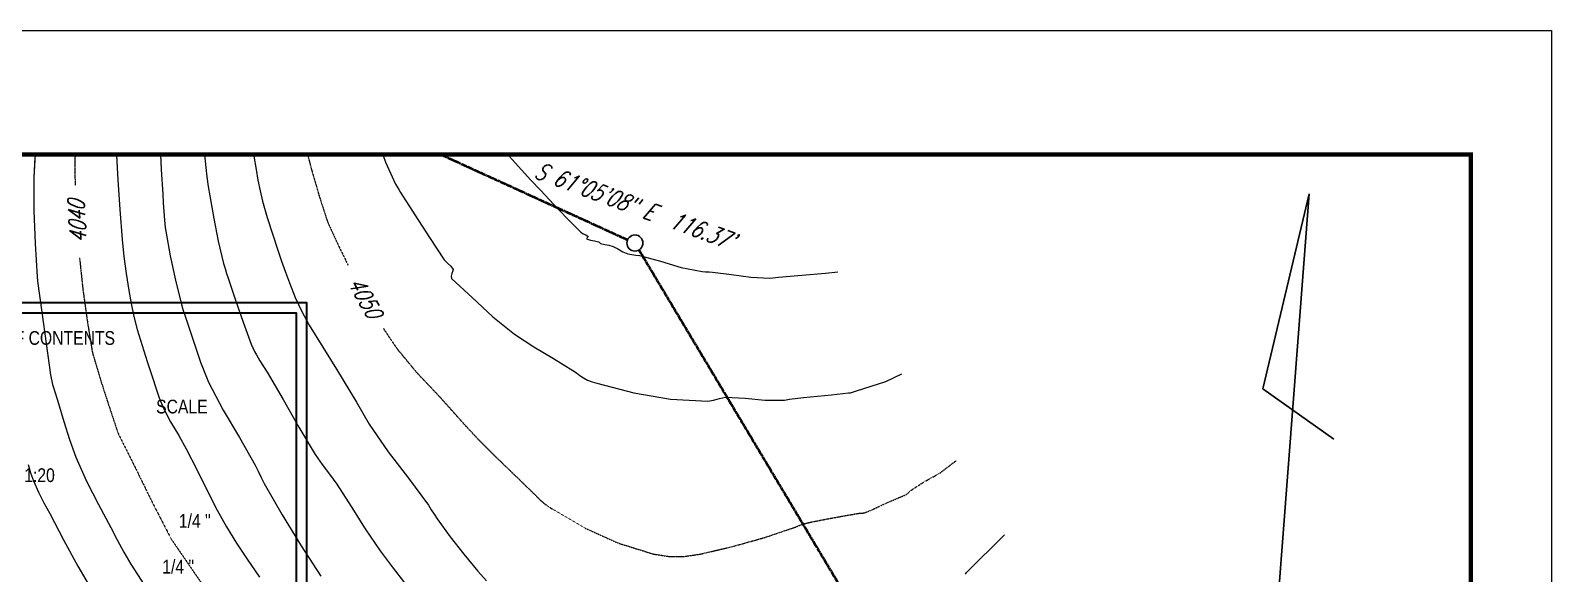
# Model space of a CAD drawing. Header units: inches. Extents: x 2775 to 17527, y 515 to 14737.
# Drawn here: x 7721 to 10382, y 7725 to 8675 of the extents above; entities that cross this region are included whole.
import ezdxf
from ezdxf.enums import TextEntityAlignment as Align

# ---------------------------------------------------------------- set-up
doc = ezdxf.new("R2010")
doc.units = ezdxf.units.IN
doc.header["$LTSCALE"] = 0.5
doc.header["$MEASUREMENT"] = 0
for name, pattern in [('CENTER', [2, 1.25, -0.25, 0.25, -0.25]), ('HIDDEN', [0.375, 0.25, -0.125]), ('HIDDEN2', [0.1875, 0.125, -0.0625]), ('PHANTOM', [2.5, 1.25, -0.25, 0.25, -0.25, 0.25, -0.25])]:
    doc.linetypes.add(name, pattern=pattern)
doc.layers.get('0').update_dxf_attribs({"linetype": 'CONTINUOUS'})
for name, color, linetype, lineweight in [('GRID', 1, 'CENTER', 35), ('V-BNDY', 3, 'PHANTOM', 40), ('VX-TOPO-MAJR', 1, 'HIDDEN', 20), ('VX-TOPO-MINR', 7, 'CONTINUOUS', 5)]:
    doc.layers.add(name, color=color, linetype=linetype, lineweight=lineweight)
for name, color, linetype in [('TEXT', 7, 'CONTINUOUS'), ('TITLE BLOCK', 7, 'CONTINUOUS'), ('VX-PINS', 7, 'HIDDEN2')]:
    doc.layers.add(name, color=color, linetype=linetype)
doc.styles.add('ARCHENTLTD', font='technical.ttf', dxfattribs={"height": 6})
doc.styles.add('EXIST', font='romans.shx', dxfattribs={"width": 0.75, "oblique": 20, "height": 12})

# ---------------------------------------------------------------- blocks, each defined once
blk = doc.blocks.new('F-LGPIN')
at = {"linetype": 'Continuous'}
blk.add_circle((0, 0), 0.0391, dxfattribs=at)

msp = doc.modelspace()

# ---------------------------------------------------------------- linework, layer by layer
at = {"layer": 'GRID', "color": 7, "linetype": 'Continuous', "ltscale": 75}
msp.add_line((9957.6205, 8389.6124), (9957.6205, 8389.6124), dxfattribs=at)
at = {"layer": 'TEXT', "color": 7, "linetype": 'Continuous', "ltscale": 75}
for p, q in [((9957.6205, 8389.6124), (9876.6854, 8048.1383)), ((9957.6205, 8389.6124), (9894.5707, 7563.6871)), ((9876.6854, 8048.1383), (10000.9272, 7960.2519))]:
    msp.add_line(p, q, dxfattribs=at)
at = {"layer": 'TEXT', "color": 7, "lineweight": 30, "ltscale": 75, "elevation": 3722.4705}
for points in [[(7218.0074, 8199.3814), (8203.4093, 8199.3814), (8203.4093, 6954.7131), (7218.0074, 6954.7131)], [(7236.0074, 8181.3814), (8185.4093, 8181.3814), (8185.4093, 6972.7131), (7236.0074, 6972.7131)]]:
    msp.add_lwpolyline(points, close=True, dxfattribs=at)
at = {"layer": 'TITLE BLOCK', "color": 7, "linetype": 'Continuous', "lineweight": 0, "ltscale": 0.5}
for p, q in [((5101.5104, 8675.2015, 48504.8648), (10381.6051, 8675.2015, 48504.8648)), ((10381.6051, 8675.2015, 48504.8648), (10381.6051, 515.3065, 48504.8648))]:
    msp.add_line(p, q, dxfattribs=at)
at = {"layer": 'TITLE BLOCK', "color": 7, "linetype": 'Continuous', "lineweight": 30, "ltscale": 0.5, "const_width": 7.9057, "elevation": 48504.8648}
msp.add_lwpolyline([(5401.2923, 1417.0144), (10240.407, 1417.0144), (10240.407, 658.0646), (5244.2686, 658.0646), (5244.2686, 8458.2136), (10240.407, 8458.2136), (10240.407, 1417.0144)], dxfattribs=at)
at = {"layer": 'V-BNDY'}
for p, q in [((8438.626, 8458.1666), (8765.2516, 8308.9895)), ((8785.0981, 8291.0625), (10023.02, 6221.553))]:
    msp.add_line(p, q, dxfattribs=at)
at = {"layer": 'VX-TOPO-MAJR'}
for points in [[(7799.0039, 8459.7984), (7798.5083, 8451.3514), (7798.5118, 8419.2447), (7799.2118, 8403.6779)], [(8205.052, 8459.6918), (8212.5054, 8431.5346), (8225.7115, 8385.8564), (8240.3667, 8340.5451), (8240.4322, 8340.3662), (8240.5034, 8340.1898), (8240.5787, 8340.0147), (8259.016, 8299.8318), (8276.4487, 8264.3289)]]:
    msp.add_lwpolyline(points, dxfattribs=at)
at = {"layer": 'VX-TOPO-MAJR', "flags": 128}
for points in [[(7806.6914, 8277.179), (7806.801, 8275.7133), (7812.3761, 8222.4976), (7819.7671, 8169.4722), (7828.2966, 8116.5551), (7828.8003, 8113.7178), (7829.3861, 8110.8996), (7830.0979, 8108.1067), (7843.8947, 8062.0743), (7858.616, 8016.4214), (7873.7401, 7970.8641), (7873.776, 7970.7545), (7873.8135, 7970.6455), (7873.8563, 7970.5384), (7873.9353, 7970.3849), (7874.0238, 7970.2368), (7874.1092, 7970.087), (7904.2877, 7909.8928), (7933.9021, 7849.3558), (7964.9265, 7789.5151), (7966.7356, 7786.3208), (7968.6417, 7783.1851), (7970.6542, 7780.1162), (8011.0048, 7721.2416), (8051.6655, 7662.6158), (8092.7567, 7604.288), (8111.3405, 7578.1931), (8129.959, 7552.1249), (8148.5994, 7526.0736), (8174.1318, 7490.9854), (8199.8947, 7456.0624), (8225.4347, 7420.9423), (8257.0589, 7373.6588), (8285.8355, 7324.5698), (8311.9167, 7273.9943), (8327.2144, 7241.269), (8342.1209, 7208.3858), (8357.392, 7175.6792), (8380.7401, 7127.8481), (8404.224, 7080.0765), (8427.4632, 7032.1811), (8439.602, 7006.399), (8451.4518, 6980.4844), (8463.0881, 6954.4595), (8486.7521, 6898.9896), (8509.1856, 6843.0282), (8530.8831, 6786.7775), (8532.7881, 6781.3285), (8534.532, 6775.822), (8536.3295, 6770.3459), (8574.575, 6683.2662), (8618.0195, 6598.0558), (8653.6665, 6509.6242), (8655.0026, 6500.2853), (8654.8975, 6490.7216), (8655.3508, 6481.2763), (8675.3437, 6404.1227), (8700.0756, 6327.3937), (8711.8909, 6249.801), (8708.4246, 6189.6261), (8700.3828, 6129.2456), (8690.0883, 6068.757), (8686.5335, 6049.8387), (8682.6124, 6031.1312), (8678.3623, 6012.4302), (8665.235, 5961.043), (8656.683, 5938.2822)], [(8338.1798, 8153.6962), (8361.557, 8118.9197), (8395.6861, 8077.5277), (8409.4086, 8062.9521), (8423.2069, 8048.4999), (8436.8576, 8033.918), (8458.5661, 8009.7334), (8480.1894, 7985.4591), (8502.3308, 7961.6648), (8535.1831, 7928.8074), (8568.6417, 7896.5602), (8601.9861, 7864.2122), (8605.3142, 7860.8613), (8608.6153, 7857.4818), (8611.9481, 7854.1252), (8619.0328, 7847.9637), (8626.6917, 7842.4917), (8634.7087, 7837.2912), (8690.3652, 7804.8596), (8748.2757, 7778.6234), (8810.05, 7759.3464), (8837.8225, 7755.0521), (8865.5144, 7755.177), (8892.6707, 7759.1558), (8948.435, 7772.2408), (9003.8668, 7787.8145), (9058.73, 7806.184), (9062.9598, 7808.0296), (9067.1058, 7810.0179), (9071.4014, 7811.5837), (9081.3447, 7814.0084), (9091.3433, 7816.1575), (9101.3813, 7818.1377), (9124.1581, 7822.419), (9146.9539, 7826.5421), (9169.7638, 7830.548), (9173.4158, 7830.838), (9177.0915, 7830.9658), (9180.6599, 7831.6919), (9194.089, 7837.2684), (9207.1466, 7843.4249), (9220.2277, 7849.4907), (9231.077, 7854.0892), (9241.9703, 7858.6171), (9252.7791, 7863.3551), (9255.1542, 7865.0781), (9257.1755, 7867.3236), (9259.246, 7869.4164), (9284.2071, 7885.7535), (9310.9898, 7900.366), (9340.163, 7922.6654)]]:
    msp.add_lwpolyline(points, dxfattribs=at)
at = {"layer": 'VX-TOPO-MINR', "ltscale": 50}
for points in [[(7728.9453, 8458.8972), (7726.5801, 8418.5815), (7726.5865, 8360.3377), (7729.2009, 8302.1942), (7732.5005, 8244.0758), (7732.5313, 8243.3574), (7732.5677, 8242.6394), (7732.6366, 8241.9246), (7732.873, 8240.1565), (7733.1127, 8238.3887), (7733.3529, 8236.621), (7740.7158, 8182.0704), (7748.1079, 8127.5244), (7755.6563, 8072.9959), (7759.2739, 8055.9948), (7764.4055, 8039.3121), (7769.7499, 8022.6726), (7779.0648, 7991.1267), (7788.7898, 7959.7435), (7799.9999, 7928.8004), (7818.7035, 7886.8353), (7839.5409, 7845.9657), (7861.1596, 7805.447), (7872.5151, 7783.8374), (7884.0748, 7762.3653), (7896.4497, 7741.3509), (7936.3164, 7679.073)], [(7728.6206, 8453.3611), (7726.5801, 8418.5815), (7726.5865, 8360.3377), (7729.2009, 8302.1942), (7732.5005, 8244.0758), (7732.5313, 8243.3574), (7732.5677, 8242.6394), (7732.6366, 8241.9246), (7732.873, 8240.1565), (7733.1127, 8238.3887), (7733.3529, 8236.621), (7740.7158, 8182.0704), (7748.1079, 8127.5244), (7755.6563, 8072.9959), (7759.2739, 8055.9948), (7764.4055, 8039.3121), (7769.7499, 8022.6726), (7779.0648, 7991.1267), (7788.7898, 7959.7435), (7799.9999, 7928.8004), (7818.7035, 7886.8353), (7839.5409, 7845.9657), (7861.1596, 7805.447), (7872.5151, 7783.8374), (7884.0748, 7762.3653), (7896.4497, 7741.3509), (7936.3164, 7679.073)], [(7871.5449, 8456.8927), (7873.8502, 8413.9535), (7877.0626, 8361.6985), (7880.9654, 8309.5019), (7884.0892, 8279.6851), (7888.2303, 8249.9747), (7893.0095, 8220.3252), (7897.0887, 8197.3465), (7901.8328, 8174.5225), (7907.5973, 8151.9034), (7916.036, 8123.748), (7925.0402, 8095.8247), (7934.2907, 8067.9599), (7940.0956, 8050.2422), (7946.1539, 8032.6255), (7953.0755, 8015.307), (7965.8378, 7990.5107), (7980.1498, 7966.5602), (7993.9594, 7942.3605), (8011.7153, 7906.9445), (8029.1393, 7871.3268), (8047.3928, 7836.1188), (8063.9188, 7806.9386), (8081.3313, 7778.2933), (8099.7156, 7750.2587), (8121.2001, 7718.9111)], [(7948.2006, 8458.2814), (7949.6677, 8432.0722), (7952.2346, 8389.0243), (7953.1476, 8373.7758), (7954.0993, 8358.53), (7955.1298, 8343.2906), (7955.7676, 8336.8695), (7956.6763, 8330.4758), (7957.7223, 8324.0952), (7965.377, 8280.9752), (7974.2795, 8238.1454), (7985.0966, 8195.7001), (7988.1773, 8185.4217), (7991.4643, 8175.228), (7994.8413, 8165.0557), (8006.4152, 8129.7298), (8018.4943, 8094.6054), (8032.2947, 8060.0756), (8057.7404, 8010.6364), (8086.2758, 7962.8836), (8113.8095, 7914.634), (8119.1428, 7903.9961), (8124.3764, 7893.2978), (8129.8592, 7882.7224), (8161.1021, 7827.5564), (8194.021, 7773.4014), (8228.777, 7720.4012)], [(8025.2313, 8457.5168), (8027.2591, 8435.6008), (8029.2818, 8418.979), (8031.6663, 8402.3942), (8034.3641, 8385.8396), (8041.3404, 8346.0985), (8049.1547, 8306.5612), (8058.6269, 8267.3389), (8061.1104, 8258.7512), (8063.8045, 8250.2426), (8066.6016, 8241.7604), (8079.584, 8203.1644), (8093.0215, 8164.7544), (8107.1154, 8126.5308), (8109.764, 8120.0029), (8112.7408, 8113.6238), (8116.102, 8107.437), (8122.1895, 8097.4006), (8128.4041, 8087.459), (8134.5397, 8077.474), (8162.6219, 8029.3206), (8190.3829, 7980.9542), (8219.0619, 7933.133), (8231.1474, 7915.6481), (8244.072, 7898.7343), (8256.6476, 7881.5893), (8281.886, 7842.6348), (8306.4944, 7803.2271), (8332.4577, 7764.7265), (8353.5157, 7736.5649), (8375.1734, 7708.8723)], [(8111.7008, 8455.1023), (8115.5147, 8431.6996), (8118.7562, 8413.2342), (8122.3871, 8394.8633), (8126.7883, 8376.6389), (8135.1146, 8347.8473), (8144.1472, 8319.3207), (8153.5246, 8290.8827), (8160.0039, 8271.6201), (8166.7104, 8252.4503), (8173.7444, 8233.3736), (8183.9744, 8208.1608), (8195.4718, 8183.5226), (8208.4537, 8159.6271), (8231.9656, 8120.8632), (8255.9687, 8082.4652), (8279.6662, 8043.9), (8290.8517, 8024.7199), (8301.9092, 8005.4551), (8313.3323, 7986.4074), (8346.5954, 7938.284), (8382.1676, 7891.732), (8416.7795, 7844.5439), (8421.9053, 7836.73), (8426.9042, 7828.8249), (8432.048, 7821.0073), (8454.7684, 7789.5325), (8478.6831, 7758.9712), (8503.5333, 7729.0121), (8518.3899, 7712.4538)], [(8337.6474, 8456.2963), (8341.9433, 8445.0001), (8359.5722, 8406.2003), (8362.2602, 8401.3508), (8365.1552, 8396.6378), (8368.1067, 8391.9525), (8393.1974, 8352.3261), (8418.7179, 8313.0293), (8444.3457, 8274.0209), (8450.0245, 8268.1694), (8456.3629, 8262.7915), (8460.1104, 8256.6991), (8460.0307, 8255.9488), (8459.6974, 8255.1551), (8459.3983, 8254.3578), (8457.9771, 8249.8492), (8456.7572, 8245.2696), (8457.243, 8241.1101), (8457.3439, 8241.0103), (8457.4878, 8240.9409), (8457.6235, 8240.8626), (8493.5848, 8208.1099), (8529.301, 8174.3835), (8567.3178, 8143.6254), (8601.0264, 8121.967), (8635.6003, 8101.5802), (8669.6664, 8080.5548), (8675.7902, 8076.158), (8681.8018, 8071.5705), (8688.0622, 8067.241), (8695.4256, 8063.4306), (8703.1819, 8060.5531), (8711.2633, 8058.0927), (8775.992, 8041.3312), (8840.6311, 8030.2695), (8905.4209, 8026.3804), (8915.8719, 8028.1441), (8926.2076, 8031.4961), (8936.6606, 8033.6198), (8971.0402, 8032.1613), (9005.6078, 8028.3789), (9039.887, 8028.6811), (9042.7783, 8029.1908), (9045.665, 8029.7957), (9048.5719, 8030.2573), (9073.0047, 8032.8202), (9097.4422, 8035.3652), (9121.875, 8037.9524), (9131.8513, 8039.0316), (9141.8271, 8040.1164), (9151.8031, 8041.1984), (9153.0177, 8041.2914), (9154.2341, 8041.3649), (9155.4446, 8041.5035), (9159.0091, 8042.3182), (9162.5052, 8043.4071), (9165.9981, 8044.5341), (9191.5719, 8052.6652), (9217.0132, 8061.0654), (9245.1699, 8074.3346)], [(8552.747, 8460.8274), (8563.5362, 8449.1809), (8579.892, 8431.258), (8596.2842, 8413.376), (8612.707, 8395.5149), (8636.0823, 8370.7032), (8659.8661, 8346.2875), (8683.692, 8322.1714), (8687.7116, 8319.4081), (8692.2904, 8317.3319), (8696.3834, 8314.971), (8695.918, 8313.5167), (8693.9817, 8311.728), (8693.6413, 8310.3356), (8700.2589, 8308.0937), (8707.5729, 8307.2456), (8714.217, 8305.4038), (8715.4694, 8304.5314), (8716.7129, 8303.5282), (8718.0586, 8302.7366), (8725.2372, 8300.7149), (8732.6737, 8299.3381), (8739.8697, 8297.4029), (8748.4174, 8293.0529), (8756.766, 8288.0469), (8765.609, 8284.368), (8772.4951, 8283.1259), (8779.4735, 8282.3368), (8786.3788, 8281.2658), (8822.7215, 8271.5114), (8858.9476, 8260.751), (8895.8025, 8253.2253), (8901.7866, 8252.7871), (8907.7913, 8252.6385), (8913.7789, 8252.3796), (8947.245, 8248.2267), (8980.7115, 8243.4249), (9014.2585, 8241.9307), (9019.1856, 8242.3496), (9024.0993, 8242.9795), (9029.0189, 8243.5316), (9070.211, 8246.9954), (9111.4151, 8250.4415), (9133.321, 8252.9163)], [(7716.5137, 7915.8502), (7721.0027, 7901.3642), (7726.177, 7887.0814), (7734.8103, 7867.711), (7744.4285, 7848.8462), (7754.4074, 7830.1434), (7778.7098, 7783.8957), (7803.4495, 7737.9421), (7829.9337, 7692.968)], [(7716.5137, 7915.8502), (7721.0027, 7901.3642), (7726.177, 7887.0814), (7734.8103, 7867.711), (7744.4285, 7848.8462), (7754.4074, 7830.1434), (7778.7098, 7783.8957), (7803.4495, 7737.9421), (7829.9337, 7692.968)], [(9356.2877, 7723.8394), (9358.1425, 7726.7272), (9424.3979, 7792.6759)]]:
    msp.add_lwpolyline(points, dxfattribs=at)

# ---------------------------------------------------------------- block references
at = {"layer": 'VX-PINS', "xscale": 360.0064188206338, "yscale": 360.0064188206339, "zscale": 360.0064188206338, "rotation": 4.367222222222222}
msp.add_blockref('F-LGPIN', (8778.095, 8303.2588, -44590.3909), dxfattribs=at)

# ---------------------------------------------------------------- texts
at = {"layer": 'TEXT', "style": 'EXIST', "oblique": 20, "width": 0.75}
for s, rotation, p in [('4040', 93.3838698, (7802.5638, 8340.4055, 3890.4735)), ('4050', 299.1607468, (8306.0647, 8208.3153, 4010.4756))]:
    msp.add_text(s, height=28.80051, rotation=rotation, dxfattribs=at).set_placement(p, align=Align.MIDDLE_CENTER)
at = {"layer": 'TEXT', "insert": (8609.9483, 8446.2711), "char_height": 30.000535, "attachment_point": 1, "rotation": 339.8588889, "style": 'EXIST'}
msp.add_mtext('S 61°05\'08" E  116.37\'\\P   ', dxfattribs=at)
at = {"layer": 'TEXT', "color": 3, "lineweight": 9, "ltscale": 75, "insert": (7301.758, 8189.2322), "char_height": 24, "width": 1963.714375, "attachment_point": 1, "style": 'ARCHENTLTD'}
msp.add_mtext('{\\C256; \\P                                    TABLE OF CONTENTS\\P \\P \\PSH                DESCRIPTION                                      SCALE\\P \\P \\P01  SITE  PLAN                            1:20\\P \\P02               FOUNDATION                                              1/4 "\\P \\P03          FLOOR FRAMING                                         1/4 "\\P \\P04           MAIN FLOOR PLAN                                      1/4 "\\P \\P05            SECTIONS                                                   3/4 "\\P \\P06         ROOF FRAMING                                           1/4 "\\P \\P07               ROOF PLAN                                                  1/4 "\\P \\P08             NORTH ELEVATION                                      1/4 "\\P \\P09            SOUTH ELEVATION                                       1/4 "\\P \\P10            EAST & WEST ELEVATION                       1/4 "\\P \\P11                  HVAC                                                         1/4 "\\P \\P12              ELECTRICAL                                     1/4 "}', dxfattribs=at)

doc.saveas('drawing.dxf')
